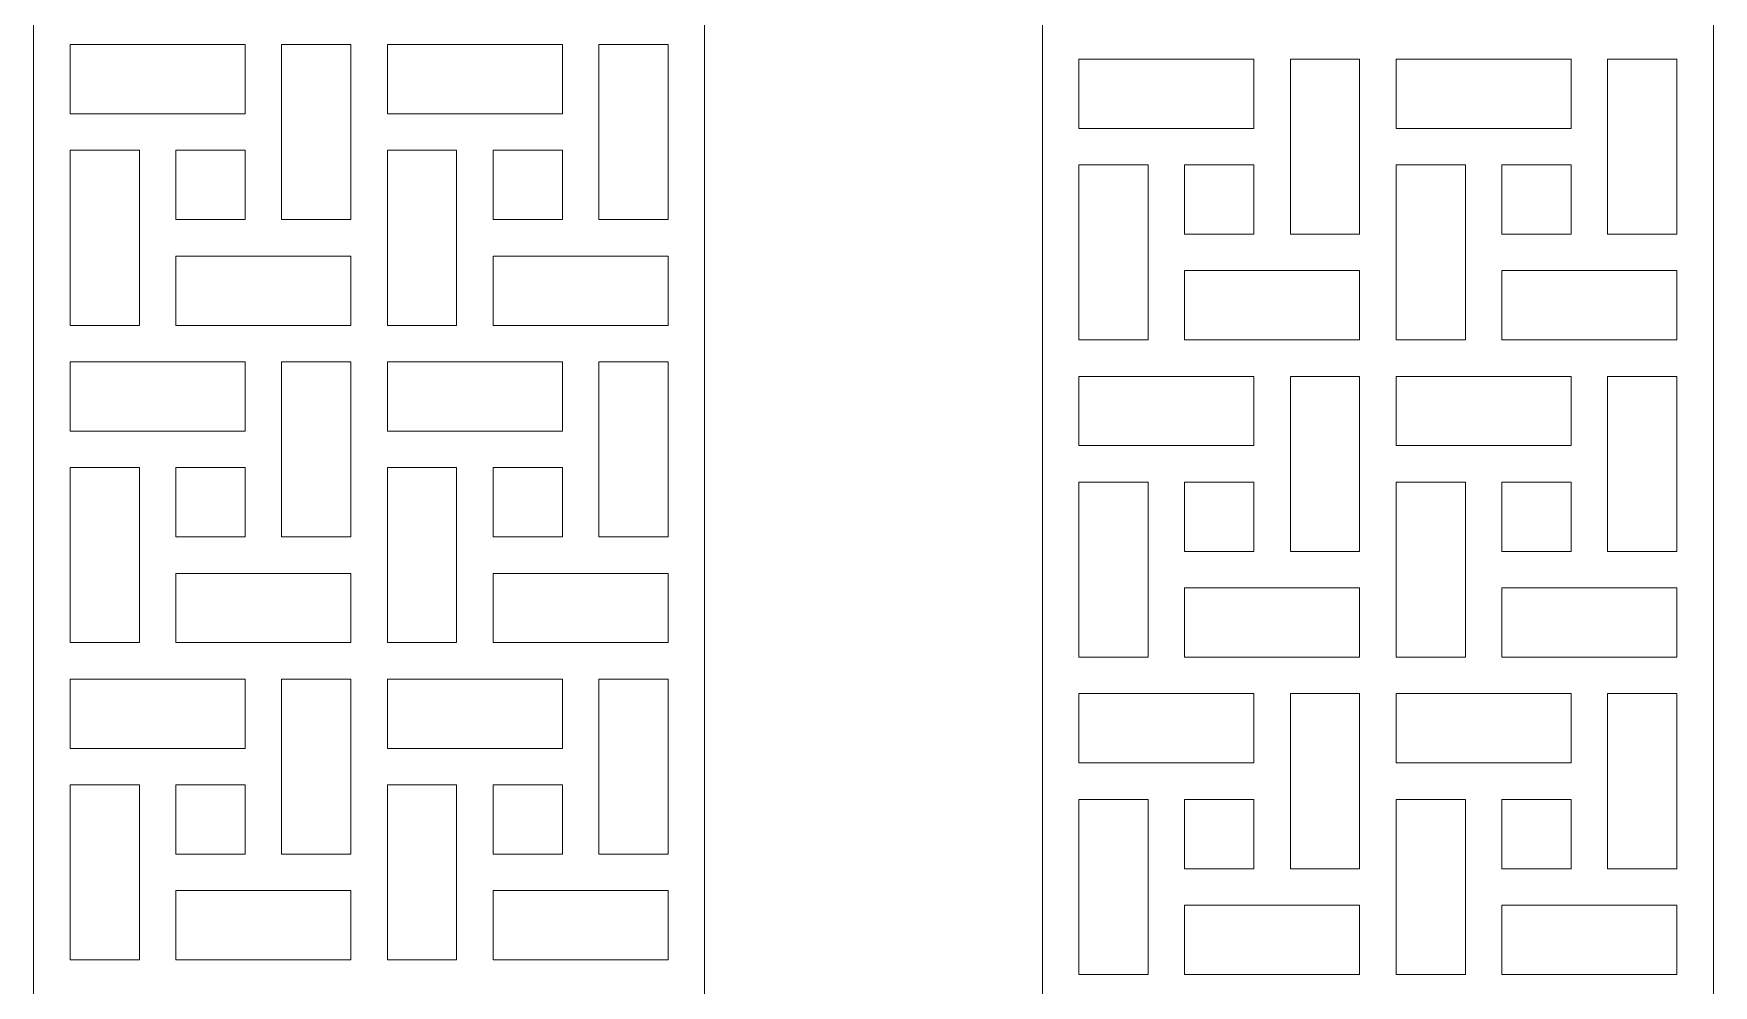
# Model space of a CAD drawing. Header units: centimetres. Extents: x -27.5 to -17.8, y -9.5 to 9.6.
# Drawn here: x -27.5 to -17.83, y -5.18 to 0.3 of the extents above; entities that cross this region are included whole.
import ezdxf

# ---------------------------------------------------------------- set-up
doc = ezdxf.new("R2010")
doc.units = ezdxf.units.CM
doc.header["$MEASUREMENT"] = 0
doc.layers.add('layer 1', color=7, linetype='Continuous')

msp = doc.modelspace()

# ---------------------------------------------------------------- linework, layer by layer
at = {"layer": 'layer 1', "color": 250, "lineweight": 9}
for points, knots in [([(-27.5, 9.5837), (-27.5, 9.5837), (-23.63701, 9.5837), (-23.63701, 9.5837), (-23.63701, 9.5837), (-23.63701, 9.5837), (-23.63701, -9.41629), (-23.63701, -9.41629), (-23.63701, -9.41629), (-23.63701, -9.41629), (-27.5, -9.41629), (-27.5, -9.41629), (-27.5, -9.41629), (-27.5, -9.41629), (-27.5, 9.5837), (-27.5, 9.5837)], [0, 0, 0, 0, 0.2, 0.2, 0.2, 0.2, 0.4, 0.4, 0.4, 0.4, 0.6, 0.6, 0.6, 0.6, 1, 1, 1, 1]), ([(-26.28233, -0.15774), (-26.28233, -0.15774), (-26.28233, -0.15774), (-26.28233, -0.15774), (-26.28233, -0.15774), (-26.28233, -0.15774), (-26.28233, 0.24116), (-26.28233, 0.24116), (-26.28233, 0.24116), (-26.28233, 0.24116), (-27.29007, 0.24116), (-27.29007, 0.24116), (-27.29007, 0.24116), (-27.29007, 0.24116), (-27.29007, -0.15774), (-27.29007, -0.15774), (-27.29007, -0.15774), (-26.95415, -0.15774), (-26.61824, -0.15774), (-26.28233, -0.15774)], [0, 0, 0, 0, 0.1666667, 0.1666667, 0.1666667, 0.1666667, 0.3333333, 0.3333333, 0.3333333, 0.3333333, 0.5, 0.5, 0.5, 0.5, 0.6666667, 0.6666667, 0.6666667, 0.6666667, 1, 1, 1, 1]), ([(-26.07239, 0.24116), (-26.07239, 0.24116), (-26.07239, 0.24116), (-26.07239, 0.24116), (-26.07239, 0.24116), (-26.07239, -0.09475), (-26.07239, -0.43065), (-26.07239, -0.76658), (-26.07239, -0.76658), (-26.07239, -0.76658), (-25.67349, -0.76658), (-25.67349, -0.76658), (-25.67349, -0.76658), (-25.67349, -0.76658), (-25.67349, 0.24116), (-25.67349, 0.24116), (-25.67349, 0.24116), (-25.67349, 0.24116), (-26.07239, 0.24116), (-26.07239, 0.24116)], [0, 0, 0, 0, 0.1666667, 0.1666667, 0.1666667, 0.1666667, 0.3333333, 0.3333333, 0.3333333, 0.3333333, 0.5, 0.5, 0.5, 0.5, 0.6666667, 0.6666667, 0.6666667, 0.6666667, 1, 1, 1, 1]), ([(-24.45581, -0.15774), (-24.45581, -0.15774), (-24.45581, -0.15774), (-24.45581, -0.15774), (-24.45581, -0.15774), (-24.45581, -0.15774), (-24.45581, 0.24116), (-24.45581, 0.24116), (-24.45581, 0.24116), (-24.45581, 0.24116), (-25.46352, 0.24116), (-25.46352, 0.24116), (-25.46352, 0.24116), (-25.46352, 0.24116), (-25.46352, -0.15774), (-25.46352, -0.15774), (-25.46352, -0.15774), (-25.12764, -0.15774), (-24.79173, -0.15774), (-24.45581, -0.15774)], [0, 0, 0, 0, 0.1666667, 0.1666667, 0.1666667, 0.1666667, 0.3333333, 0.3333333, 0.3333333, 0.3333333, 0.5, 0.5, 0.5, 0.5, 0.6666667, 0.6666667, 0.6666667, 0.6666667, 1, 1, 1, 1]), ([(-24.24584, 0.24116), (-24.24584, 0.24116), (-24.24584, 0.24116), (-24.24584, 0.24116), (-24.24584, 0.24116), (-24.24584, -0.09475), (-24.24584, -0.43065), (-24.24584, -0.76658), (-24.24584, -0.76658), (-24.24584, -0.76658), (-23.84697, -0.76658), (-23.84697, -0.76658), (-23.84697, -0.76658), (-23.84697, -0.76658), (-23.84697, 0.24116), (-23.84697, 0.24116), (-23.84697, 0.24116), (-23.84697, 0.24116), (-24.24584, 0.24116), (-24.24584, 0.24116)], [0, 0, 0, 0, 0.1666667, 0.1666667, 0.1666667, 0.1666667, 0.3333333, 0.3333333, 0.3333333, 0.3333333, 0.5, 0.5, 0.5, 0.5, 0.6666667, 0.6666667, 0.6666667, 0.6666667, 1, 1, 1, 1]), ([(-26.89117, -1.37542), (-26.89117, -1.37542), (-26.89117, -1.37542), (-26.89117, -1.37542), (-26.89117, -1.37542), (-26.89117, -1.0395), (-26.89117, -0.70359), (-26.89117, -0.36768), (-26.89117, -0.36768), (-26.89117, -0.36768), (-27.29007, -0.36768), (-27.29007, -0.36768), (-27.29007, -0.36768), (-27.29007, -0.36768), (-27.29007, -1.37542), (-27.29007, -1.37542), (-27.29007, -1.37542), (-27.29007, -1.37542), (-26.89117, -1.37542), (-26.89117, -1.37542)], [0, 0, 0, 0, 0.1666667, 0.1666667, 0.1666667, 0.1666667, 0.3333333, 0.3333333, 0.3333333, 0.3333333, 0.5, 0.5, 0.5, 0.5, 0.6666667, 0.6666667, 0.6666667, 0.6666667, 1, 1, 1, 1]), ([(-26.68123, -0.36768), (-26.68123, -0.36768), (-26.68123, -0.36768), (-26.68123, -0.36768), (-26.68123, -0.36768), (-26.68123, -0.36768), (-26.28233, -0.36768), (-26.28233, -0.36768), (-26.28233, -0.36768), (-26.28233, -0.36768), (-26.28233, -0.76658), (-26.28233, -0.76658), (-26.28233, -0.76658), (-26.28233, -0.76658), (-26.68123, -0.76658), (-26.68123, -0.76658), (-26.68123, -0.76658), (-26.68123, -0.76658), (-26.68123, -0.36768), (-26.68123, -0.36768)], [0, 0, 0, 0, 0.1666667, 0.1666667, 0.1666667, 0.1666667, 0.3333333, 0.3333333, 0.3333333, 0.3333333, 0.5, 0.5, 0.5, 0.5, 0.6666667, 0.6666667, 0.6666667, 0.6666667, 1, 1, 1, 1]), ([(-25.06465, -1.37542), (-25.06465, -1.37542), (-25.06465, -1.37542), (-25.06465, -1.37542), (-25.06465, -1.37542), (-25.06465, -1.0395), (-25.06465, -0.70359), (-25.06465, -0.36768), (-25.06465, -0.36768), (-25.06465, -0.36768), (-25.46352, -0.36768), (-25.46352, -0.36768), (-25.46352, -0.36768), (-25.46352, -0.36768), (-25.46352, -1.37542), (-25.46352, -1.37542), (-25.46352, -1.37542), (-25.46352, -1.37542), (-25.06465, -1.37542), (-25.06465, -1.37542)], [0, 0, 0, 0, 0.1666667, 0.1666667, 0.1666667, 0.1666667, 0.3333333, 0.3333333, 0.3333333, 0.3333333, 0.5, 0.5, 0.5, 0.5, 0.6666667, 0.6666667, 0.6666667, 0.6666667, 1, 1, 1, 1]), ([(-24.85468, -0.36768), (-24.85468, -0.36768), (-24.85468, -0.36768), (-24.85468, -0.36768), (-24.85468, -0.36768), (-24.85468, -0.36768), (-24.45581, -0.36768), (-24.45581, -0.36768), (-24.45581, -0.36768), (-24.45581, -0.36768), (-24.45581, -0.76658), (-24.45581, -0.76658), (-24.45581, -0.76658), (-24.45581, -0.76658), (-24.85468, -0.76658), (-24.85468, -0.76658), (-24.85468, -0.76658), (-24.85468, -0.76658), (-24.85468, -0.36768), (-24.85468, -0.36768)], [0, 0, 0, 0, 0.1666667, 0.1666667, 0.1666667, 0.1666667, 0.3333333, 0.3333333, 0.3333333, 0.3333333, 0.5, 0.5, 0.5, 0.5, 0.6666667, 0.6666667, 0.6666667, 0.6666667, 1, 1, 1, 1]), ([(-25.67349, -0.97651), (-25.67349, -0.97651), (-25.67349, -0.97651), (-25.67349, -0.97651), (-25.67349, -0.97651), (-25.67349, -0.97651), (-26.68123, -0.97651), (-26.68123, -0.97651), (-26.68123, -0.97651), (-26.68123, -0.97651), (-26.68123, -1.37542), (-26.68123, -1.37542), (-26.68123, -1.37542), (-26.68123, -1.37542), (-25.67349, -1.37542), (-25.67349, -1.37542), (-25.67349, -1.37542), (-25.67349, -1.37542), (-25.67349, -0.97651), (-25.67349, -0.97651)], [0, 0, 0, 0, 0.1666667, 0.1666667, 0.1666667, 0.1666667, 0.3333333, 0.3333333, 0.3333333, 0.3333333, 0.5, 0.5, 0.5, 0.5, 0.6666667, 0.6666667, 0.6666667, 0.6666667, 1, 1, 1, 1]), ([(-23.84697, -0.97651), (-23.84697, -0.97651), (-23.84697, -0.97651), (-23.84697, -0.97651), (-23.84697, -0.97651), (-23.84697, -0.97651), (-24.85468, -0.97651), (-24.85468, -0.97651), (-24.85468, -0.97651), (-24.85468, -0.97651), (-24.85468, -1.37542), (-24.85468, -1.37542), (-24.85468, -1.37542), (-24.85468, -1.37542), (-23.84697, -1.37542), (-23.84697, -1.37542), (-23.84697, -1.37542), (-23.84697, -1.37542), (-23.84697, -0.97651), (-23.84697, -0.97651)], [0, 0, 0, 0, 0.1666667, 0.1666667, 0.1666667, 0.1666667, 0.3333333, 0.3333333, 0.3333333, 0.3333333, 0.5, 0.5, 0.5, 0.5, 0.6666667, 0.6666667, 0.6666667, 0.6666667, 1, 1, 1, 1]), ([(-26.28233, -1.98425), (-26.28233, -1.98425), (-26.28233, -1.98425), (-26.28233, -1.98425), (-26.28233, -1.98425), (-26.28233, -1.98425), (-26.28233, -1.58535), (-26.28233, -1.58535), (-26.28233, -1.58535), (-26.28233, -1.58535), (-27.29007, -1.58535), (-27.29007, -1.58535), (-27.29007, -1.58535), (-27.29007, -1.58535), (-27.29007, -1.98425), (-27.29007, -1.98425), (-27.29007, -1.98425), (-26.95415, -1.98425), (-26.61824, -1.98425), (-26.28233, -1.98425)], [0, 0, 0, 0, 0.1666667, 0.1666667, 0.1666667, 0.1666667, 0.3333333, 0.3333333, 0.3333333, 0.3333333, 0.5, 0.5, 0.5, 0.5, 0.6666667, 0.6666667, 0.6666667, 0.6666667, 1, 1, 1, 1]), ([(-26.07239, -1.58535), (-26.07239, -1.58535), (-26.07239, -1.58535), (-26.07239, -1.58535), (-26.07239, -1.58535), (-26.07239, -1.92127), (-26.07239, -2.25718), (-26.07239, -2.59309), (-26.07239, -2.59309), (-26.07239, -2.59309), (-25.67349, -2.59309), (-25.67349, -2.59309), (-25.67349, -2.59309), (-25.67349, -2.59309), (-25.67349, -1.58535), (-25.67349, -1.58535), (-25.67349, -1.58535), (-25.67349, -1.58535), (-26.07239, -1.58535), (-26.07239, -1.58535)], [0, 0, 0, 0, 0.1666667, 0.1666667, 0.1666667, 0.1666667, 0.3333333, 0.3333333, 0.3333333, 0.3333333, 0.5, 0.5, 0.5, 0.5, 0.6666667, 0.6666667, 0.6666667, 0.6666667, 1, 1, 1, 1]), ([(-24.45581, -1.98425), (-24.45581, -1.98425), (-24.45581, -1.98425), (-24.45581, -1.98425), (-24.45581, -1.98425), (-24.45581, -1.98425), (-24.45581, -1.58535), (-24.45581, -1.58535), (-24.45581, -1.58535), (-24.45581, -1.58535), (-25.46352, -1.58535), (-25.46352, -1.58535), (-25.46352, -1.58535), (-25.46352, -1.58535), (-25.46352, -1.98425), (-25.46352, -1.98425), (-25.46352, -1.98425), (-25.12764, -1.98425), (-24.79173, -1.98425), (-24.45581, -1.98425)], [0, 0, 0, 0, 0.1666667, 0.1666667, 0.1666667, 0.1666667, 0.3333333, 0.3333333, 0.3333333, 0.3333333, 0.5, 0.5, 0.5, 0.5, 0.6666667, 0.6666667, 0.6666667, 0.6666667, 1, 1, 1, 1]), ([(-24.24584, -1.58535), (-24.24584, -1.58535), (-24.24584, -1.58535), (-24.24584, -1.58535), (-24.24584, -1.58535), (-24.24584, -1.92127), (-24.24584, -2.25718), (-24.24584, -2.59309), (-24.24584, -2.59309), (-24.24584, -2.59309), (-23.84697, -2.59309), (-23.84697, -2.59309), (-23.84697, -2.59309), (-23.84697, -2.59309), (-23.84697, -1.58535), (-23.84697, -1.58535), (-23.84697, -1.58535), (-23.84697, -1.58535), (-24.24584, -1.58535), (-24.24584, -1.58535)], [0, 0, 0, 0, 0.1666667, 0.1666667, 0.1666667, 0.1666667, 0.3333333, 0.3333333, 0.3333333, 0.3333333, 0.5, 0.5, 0.5, 0.5, 0.6666667, 0.6666667, 0.6666667, 0.6666667, 1, 1, 1, 1]), ([(-26.89117, -3.20193), (-26.89117, -3.20193), (-26.89117, -3.20193), (-26.89117, -3.20193), (-26.89117, -3.20193), (-26.89117, -2.86601), (-26.89117, -2.53011), (-26.89117, -2.19419), (-26.89117, -2.19419), (-26.89117, -2.19419), (-27.29007, -2.19419), (-27.29007, -2.19419), (-27.29007, -2.19419), (-27.29007, -2.19419), (-27.29007, -3.20193), (-27.29007, -3.20193), (-27.29007, -3.20193), (-27.29007, -3.20193), (-26.89117, -3.20193), (-26.89117, -3.20193)], [0, 0, 0, 0, 0.1666667, 0.1666667, 0.1666667, 0.1666667, 0.3333333, 0.3333333, 0.3333333, 0.3333333, 0.5, 0.5, 0.5, 0.5, 0.6666667, 0.6666667, 0.6666667, 0.6666667, 1, 1, 1, 1]), ([(-26.68123, -2.19419), (-26.68123, -2.19419), (-26.68123, -2.19419), (-26.68123, -2.19419), (-26.68123, -2.19419), (-26.68123, -2.19419), (-26.28233, -2.19419), (-26.28233, -2.19419), (-26.28233, -2.19419), (-26.28233, -2.19419), (-26.28233, -2.59309), (-26.28233, -2.59309), (-26.28233, -2.59309), (-26.28233, -2.59309), (-26.68123, -2.59309), (-26.68123, -2.59309), (-26.68123, -2.59309), (-26.68123, -2.59309), (-26.68123, -2.19419), (-26.68123, -2.19419)], [0, 0, 0, 0, 0.1666667, 0.1666667, 0.1666667, 0.1666667, 0.3333333, 0.3333333, 0.3333333, 0.3333333, 0.5, 0.5, 0.5, 0.5, 0.6666667, 0.6666667, 0.6666667, 0.6666667, 1, 1, 1, 1]), ([(-25.06465, -3.20193), (-25.06465, -3.20193), (-25.06465, -3.20193), (-25.06465, -3.20193), (-25.06465, -3.20193), (-25.06465, -2.86601), (-25.06465, -2.53011), (-25.06465, -2.19419), (-25.06465, -2.19419), (-25.06465, -2.19419), (-25.46352, -2.19419), (-25.46352, -2.19419), (-25.46352, -2.19419), (-25.46352, -2.19419), (-25.46352, -3.20193), (-25.46352, -3.20193), (-25.46352, -3.20193), (-25.46352, -3.20193), (-25.06465, -3.20193), (-25.06465, -3.20193)], [0, 0, 0, 0, 0.1666667, 0.1666667, 0.1666667, 0.1666667, 0.3333333, 0.3333333, 0.3333333, 0.3333333, 0.5, 0.5, 0.5, 0.5, 0.6666667, 0.6666667, 0.6666667, 0.6666667, 1, 1, 1, 1]), ([(-24.85468, -2.19419), (-24.85468, -2.19419), (-24.85468, -2.19419), (-24.85468, -2.19419), (-24.85468, -2.19419), (-24.85468, -2.19419), (-24.45581, -2.19419), (-24.45581, -2.19419), (-24.45581, -2.19419), (-24.45581, -2.19419), (-24.45581, -2.59309), (-24.45581, -2.59309), (-24.45581, -2.59309), (-24.45581, -2.59309), (-24.85468, -2.59309), (-24.85468, -2.59309), (-24.85468, -2.59309), (-24.85468, -2.59309), (-24.85468, -2.19419), (-24.85468, -2.19419)], [0, 0, 0, 0, 0.1666667, 0.1666667, 0.1666667, 0.1666667, 0.3333333, 0.3333333, 0.3333333, 0.3333333, 0.5, 0.5, 0.5, 0.5, 0.6666667, 0.6666667, 0.6666667, 0.6666667, 1, 1, 1, 1]), ([(-25.67349, -2.80303), (-25.67349, -2.80303), (-25.67349, -2.80303), (-25.67349, -2.80303), (-25.67349, -2.80303), (-25.67349, -2.80303), (-26.68123, -2.80303), (-26.68123, -2.80303), (-26.68123, -2.80303), (-26.68123, -2.80303), (-26.68123, -3.20193), (-26.68123, -3.20193), (-26.68123, -3.20193), (-26.68123, -3.20193), (-25.67349, -3.20193), (-25.67349, -3.20193), (-25.67349, -3.20193), (-25.67349, -3.20193), (-25.67349, -2.80303), (-25.67349, -2.80303)], [0, 0, 0, 0, 0.1666667, 0.1666667, 0.1666667, 0.1666667, 0.3333333, 0.3333333, 0.3333333, 0.3333333, 0.5, 0.5, 0.5, 0.5, 0.6666667, 0.6666667, 0.6666667, 0.6666667, 1, 1, 1, 1]), ([(-23.84697, -2.80303), (-23.84697, -2.80303), (-23.84697, -2.80303), (-23.84697, -2.80303), (-23.84697, -2.80303), (-23.84697, -2.80303), (-24.85468, -2.80303), (-24.85468, -2.80303), (-24.85468, -2.80303), (-24.85468, -2.80303), (-24.85468, -3.20193), (-24.85468, -3.20193), (-24.85468, -3.20193), (-24.85468, -3.20193), (-23.84697, -3.20193), (-23.84697, -3.20193), (-23.84697, -3.20193), (-23.84697, -3.20193), (-23.84697, -2.80303), (-23.84697, -2.80303)], [0, 0, 0, 0, 0.1666667, 0.1666667, 0.1666667, 0.1666667, 0.3333333, 0.3333333, 0.3333333, 0.3333333, 0.5, 0.5, 0.5, 0.5, 0.6666667, 0.6666667, 0.6666667, 0.6666667, 1, 1, 1, 1]), ([(-26.28233, -3.81077), (-26.28233, -3.81077), (-26.28233, -3.81077), (-26.28233, -3.81077), (-26.28233, -3.81077), (-26.28233, -3.81077), (-26.28233, -3.41187), (-26.28233, -3.41187), (-26.28233, -3.41187), (-26.28233, -3.41187), (-27.29007, -3.41187), (-27.29007, -3.41187), (-27.29007, -3.41187), (-27.29007, -3.41187), (-27.29007, -3.81077), (-27.29007, -3.81077), (-27.29007, -3.81077), (-26.95415, -3.81077), (-26.61824, -3.81077), (-26.28233, -3.81077)], [0, 0, 0, 0, 0.1666667, 0.1666667, 0.1666667, 0.1666667, 0.3333333, 0.3333333, 0.3333333, 0.3333333, 0.5, 0.5, 0.5, 0.5, 0.6666667, 0.6666667, 0.6666667, 0.6666667, 1, 1, 1, 1]), ([(-26.07239, -3.41187), (-26.07239, -3.41187), (-26.07239, -3.41187), (-26.07239, -3.41187), (-26.07239, -3.41187), (-26.07239, -3.74779), (-26.07239, -4.08369), (-26.07239, -4.41961), (-26.07239, -4.41961), (-26.07239, -4.41961), (-25.67349, -4.41961), (-25.67349, -4.41961), (-25.67349, -4.41961), (-25.67349, -4.41961), (-25.67349, -3.41187), (-25.67349, -3.41187), (-25.67349, -3.41187), (-25.67349, -3.41187), (-26.07239, -3.41187), (-26.07239, -3.41187)], [0, 0, 0, 0, 0.1666667, 0.1666667, 0.1666667, 0.1666667, 0.3333333, 0.3333333, 0.3333333, 0.3333333, 0.5, 0.5, 0.5, 0.5, 0.6666667, 0.6666667, 0.6666667, 0.6666667, 1, 1, 1, 1]), ([(-24.45581, -3.81077), (-24.45581, -3.81077), (-24.45581, -3.81077), (-24.45581, -3.81077), (-24.45581, -3.81077), (-24.45581, -3.81077), (-24.45581, -3.41187), (-24.45581, -3.41187), (-24.45581, -3.41187), (-24.45581, -3.41187), (-25.46352, -3.41187), (-25.46352, -3.41187), (-25.46352, -3.41187), (-25.46352, -3.41187), (-25.46352, -3.81077), (-25.46352, -3.81077), (-25.46352, -3.81077), (-25.12764, -3.81077), (-24.79173, -3.81077), (-24.45581, -3.81077)], [0, 0, 0, 0, 0.1666667, 0.1666667, 0.1666667, 0.1666667, 0.3333333, 0.3333333, 0.3333333, 0.3333333, 0.5, 0.5, 0.5, 0.5, 0.6666667, 0.6666667, 0.6666667, 0.6666667, 1, 1, 1, 1]), ([(-24.24584, -3.41187), (-24.24584, -3.41187), (-24.24584, -3.41187), (-24.24584, -3.41187), (-24.24584, -3.41187), (-24.24584, -3.74779), (-24.24584, -4.08369), (-24.24584, -4.41961), (-24.24584, -4.41961), (-24.24584, -4.41961), (-23.84697, -4.41961), (-23.84697, -4.41961), (-23.84697, -4.41961), (-23.84697, -4.41961), (-23.84697, -3.41187), (-23.84697, -3.41187), (-23.84697, -3.41187), (-23.84697, -3.41187), (-24.24584, -3.41187), (-24.24584, -3.41187)], [0, 0, 0, 0, 0.1666667, 0.1666667, 0.1666667, 0.1666667, 0.3333333, 0.3333333, 0.3333333, 0.3333333, 0.5, 0.5, 0.5, 0.5, 0.6666667, 0.6666667, 0.6666667, 0.6666667, 1, 1, 1, 1]), ([(-26.89117, -5.02846), (-26.89117, -5.02846), (-26.89117, -5.02846), (-26.89117, -5.02846), (-26.89117, -5.02846), (-26.89117, -4.69253), (-26.89117, -4.35662), (-26.89117, -4.02071), (-26.89117, -4.02071), (-26.89117, -4.02071), (-27.29007, -4.02071), (-27.29007, -4.02071), (-27.29007, -4.02071), (-27.29007, -4.02071), (-27.29007, -5.02846), (-27.29007, -5.02846), (-27.29007, -5.02846), (-27.29007, -5.02846), (-26.89117, -5.02846), (-26.89117, -5.02846)], [0, 0, 0, 0, 0.1666667, 0.1666667, 0.1666667, 0.1666667, 0.3333333, 0.3333333, 0.3333333, 0.3333333, 0.5, 0.5, 0.5, 0.5, 0.6666667, 0.6666667, 0.6666667, 0.6666667, 1, 1, 1, 1]), ([(-26.68123, -4.02071), (-26.68123, -4.02071), (-26.68123, -4.02071), (-26.68123, -4.02071), (-26.68123, -4.02071), (-26.68123, -4.02071), (-26.28233, -4.02071), (-26.28233, -4.02071), (-26.28233, -4.02071), (-26.28233, -4.02071), (-26.28233, -4.41961), (-26.28233, -4.41961), (-26.28233, -4.41961), (-26.28233, -4.41961), (-26.68123, -4.41961), (-26.68123, -4.41961), (-26.68123, -4.41961), (-26.68123, -4.41961), (-26.68123, -4.02071), (-26.68123, -4.02071)], [0, 0, 0, 0, 0.1666667, 0.1666667, 0.1666667, 0.1666667, 0.3333333, 0.3333333, 0.3333333, 0.3333333, 0.5, 0.5, 0.5, 0.5, 0.6666667, 0.6666667, 0.6666667, 0.6666667, 1, 1, 1, 1]), ([(-25.06465, -5.02846), (-25.06465, -5.02846), (-25.06465, -5.02846), (-25.06465, -5.02846), (-25.06465, -5.02846), (-25.06465, -4.69253), (-25.06465, -4.35662), (-25.06465, -4.02071), (-25.06465, -4.02071), (-25.06465, -4.02071), (-25.46352, -4.02071), (-25.46352, -4.02071), (-25.46352, -4.02071), (-25.46352, -4.02071), (-25.46352, -5.02846), (-25.46352, -5.02846), (-25.46352, -5.02846), (-25.46352, -5.02846), (-25.06465, -5.02846), (-25.06465, -5.02846)], [0, 0, 0, 0, 0.1666667, 0.1666667, 0.1666667, 0.1666667, 0.3333333, 0.3333333, 0.3333333, 0.3333333, 0.5, 0.5, 0.5, 0.5, 0.6666667, 0.6666667, 0.6666667, 0.6666667, 1, 1, 1, 1]), ([(-24.85468, -4.02071), (-24.85468, -4.02071), (-24.85468, -4.02071), (-24.85468, -4.02071), (-24.85468, -4.02071), (-24.85468, -4.02071), (-24.45581, -4.02071), (-24.45581, -4.02071), (-24.45581, -4.02071), (-24.45581, -4.02071), (-24.45581, -4.41961), (-24.45581, -4.41961), (-24.45581, -4.41961), (-24.45581, -4.41961), (-24.85468, -4.41961), (-24.85468, -4.41961), (-24.85468, -4.41961), (-24.85468, -4.41961), (-24.85468, -4.02071), (-24.85468, -4.02071)], [0, 0, 0, 0, 0.1666667, 0.1666667, 0.1666667, 0.1666667, 0.3333333, 0.3333333, 0.3333333, 0.3333333, 0.5, 0.5, 0.5, 0.5, 0.6666667, 0.6666667, 0.6666667, 0.6666667, 1, 1, 1, 1]), ([(-25.67349, -4.62956), (-25.67349, -4.62956), (-25.67349, -4.62956), (-25.67349, -4.62956), (-25.67349, -4.62956), (-25.67349, -4.62956), (-26.68123, -4.62956), (-26.68123, -4.62956), (-26.68123, -4.62956), (-26.68123, -4.62956), (-26.68123, -5.02846), (-26.68123, -5.02846), (-26.68123, -5.02846), (-26.68123, -5.02846), (-25.67349, -5.02846), (-25.67349, -5.02846), (-25.67349, -5.02846), (-25.67349, -5.02846), (-25.67349, -4.62956), (-25.67349, -4.62956)], [0, 0, 0, 0, 0.1666667, 0.1666667, 0.1666667, 0.1666667, 0.3333333, 0.3333333, 0.3333333, 0.3333333, 0.5, 0.5, 0.5, 0.5, 0.6666667, 0.6666667, 0.6666667, 0.6666667, 1, 1, 1, 1]), ([(-23.84697, -4.62956), (-23.84697, -4.62956), (-23.84697, -4.62956), (-23.84697, -4.62956), (-23.84697, -4.62956), (-23.84697, -4.62956), (-24.85468, -4.62956), (-24.85468, -4.62956), (-24.85468, -4.62956), (-24.85468, -4.62956), (-24.85468, -5.02846), (-24.85468, -5.02846), (-24.85468, -5.02846), (-24.85468, -5.02846), (-23.84697, -5.02846), (-23.84697, -5.02846), (-23.84697, -5.02846), (-23.84697, -5.02846), (-23.84697, -4.62956), (-23.84697, -4.62956)], [0, 0, 0, 0, 0.1666667, 0.1666667, 0.1666667, 0.1666667, 0.3333333, 0.3333333, 0.3333333, 0.3333333, 0.5, 0.5, 0.5, 0.5, 0.6666667, 0.6666667, 0.6666667, 0.6666667, 1, 1, 1, 1])]:
    msp.add_open_spline(points, degree=3, knots=knots, dxfattribs=at)
at = {"layer": 'layer 1', "color": 7, "lineweight": 9}
for points, knots in [([(-21.69292, 9.5), (-21.69292, 9.5), (-17.82993, 9.5), (-17.82993, 9.5), (-17.82993, 9.5), (-17.82993, 9.5), (-17.82993, -9.49999), (-17.82993, -9.49999), (-17.82993, -9.49999), (-17.82993, -9.49999), (-21.69292, -9.49999), (-21.69292, -9.49999), (-21.69292, -9.49999), (-21.69292, -9.49999), (-21.69292, 9.5), (-21.69292, 9.5)], [0, 0, 0, 0, 0.2, 0.2, 0.2, 0.2, 0.4, 0.4, 0.4, 0.4, 0.6, 0.6, 0.6, 0.6, 1, 1, 1, 1]), ([(-20.47525, -0.24144), (-20.47525, -0.24144), (-20.47525, -0.24144), (-20.47525, -0.24144), (-20.47525, -0.24144), (-20.47525, -0.24144), (-20.47525, 0.15746), (-20.47525, 0.15746), (-20.47525, 0.15746), (-20.47525, 0.15746), (-21.48299, 0.15746), (-21.48299, 0.15746), (-21.48299, 0.15746), (-21.48299, 0.15746), (-21.48299, -0.24144), (-21.48299, -0.24144), (-21.48299, -0.24144), (-21.14707, -0.24144), (-20.81116, -0.24144), (-20.47525, -0.24144)], [0, 0, 0, 0, 0.1666667, 0.1666667, 0.1666667, 0.1666667, 0.3333333, 0.3333333, 0.3333333, 0.3333333, 0.5, 0.5, 0.5, 0.5, 0.6666667, 0.6666667, 0.6666667, 0.6666667, 1, 1, 1, 1]), ([(-20.26531, 0.15746), (-20.26531, 0.15746), (-20.26531, 0.15746), (-20.26531, 0.15746), (-20.26531, 0.15746), (-20.26531, -0.17845), (-20.26531, -0.51435), (-20.26531, -0.85028), (-20.26531, -0.85028), (-20.26531, -0.85028), (-19.86641, -0.85028), (-19.86641, -0.85028), (-19.86641, -0.85028), (-19.86641, -0.85028), (-19.86641, 0.15746), (-19.86641, 0.15746), (-19.86641, 0.15746), (-19.86641, 0.15746), (-20.26531, 0.15746), (-20.26531, 0.15746)], [0, 0, 0, 0, 0.1666667, 0.1666667, 0.1666667, 0.1666667, 0.3333333, 0.3333333, 0.3333333, 0.3333333, 0.5, 0.5, 0.5, 0.5, 0.6666667, 0.6666667, 0.6666667, 0.6666667, 1, 1, 1, 1]), ([(-18.64873, -0.24144), (-18.64873, -0.24144), (-18.64873, -0.24144), (-18.64873, -0.24144), (-18.64873, -0.24144), (-18.64873, -0.24144), (-18.64873, 0.15746), (-18.64873, 0.15746), (-18.64873, 0.15746), (-18.64873, 0.15746), (-19.65644, 0.15746), (-19.65644, 0.15746), (-19.65644, 0.15746), (-19.65644, 0.15746), (-19.65644, -0.24144), (-19.65644, -0.24144), (-19.65644, -0.24144), (-19.32056, -0.24144), (-18.98465, -0.24144), (-18.64873, -0.24144)], [0, 0, 0, 0, 0.1666667, 0.1666667, 0.1666667, 0.1666667, 0.3333333, 0.3333333, 0.3333333, 0.3333333, 0.5, 0.5, 0.5, 0.5, 0.6666667, 0.6666667, 0.6666667, 0.6666667, 1, 1, 1, 1]), ([(-18.43876, 0.15746), (-18.43876, 0.15746), (-18.43876, 0.15746), (-18.43876, 0.15746), (-18.43876, 0.15746), (-18.43876, -0.17845), (-18.43876, -0.51435), (-18.43876, -0.85028), (-18.43876, -0.85028), (-18.43876, -0.85028), (-18.03989, -0.85028), (-18.03989, -0.85028), (-18.03989, -0.85028), (-18.03989, -0.85028), (-18.03989, 0.15746), (-18.03989, 0.15746), (-18.03989, 0.15746), (-18.03989, 0.15746), (-18.43876, 0.15746), (-18.43876, 0.15746)], [0, 0, 0, 0, 0.1666667, 0.1666667, 0.1666667, 0.1666667, 0.3333333, 0.3333333, 0.3333333, 0.3333333, 0.5, 0.5, 0.5, 0.5, 0.6666667, 0.6666667, 0.6666667, 0.6666667, 1, 1, 1, 1]), ([(-21.08409, -1.45912), (-21.08409, -1.45912), (-21.08409, -1.45912), (-21.08409, -1.45912), (-21.08409, -1.45912), (-21.08409, -1.1232), (-21.08409, -0.78729), (-21.08409, -0.45138), (-21.08409, -0.45138), (-21.08409, -0.45138), (-21.48299, -0.45138), (-21.48299, -0.45138), (-21.48299, -0.45138), (-21.48299, -0.45138), (-21.48299, -1.45912), (-21.48299, -1.45912), (-21.48299, -1.45912), (-21.48299, -1.45912), (-21.08409, -1.45912), (-21.08409, -1.45912)], [0, 0, 0, 0, 0.1666667, 0.1666667, 0.1666667, 0.1666667, 0.3333333, 0.3333333, 0.3333333, 0.3333333, 0.5, 0.5, 0.5, 0.5, 0.6666667, 0.6666667, 0.6666667, 0.6666667, 1, 1, 1, 1]), ([(-20.87415, -0.45138), (-20.87415, -0.45138), (-20.87415, -0.45138), (-20.87415, -0.45138), (-20.87415, -0.45138), (-20.87415, -0.45138), (-20.47525, -0.45138), (-20.47525, -0.45138), (-20.47525, -0.45138), (-20.47525, -0.45138), (-20.47525, -0.85028), (-20.47525, -0.85028), (-20.47525, -0.85028), (-20.47525, -0.85028), (-20.87415, -0.85028), (-20.87415, -0.85028), (-20.87415, -0.85028), (-20.87415, -0.85028), (-20.87415, -0.45138), (-20.87415, -0.45138)], [0, 0, 0, 0, 0.1666667, 0.1666667, 0.1666667, 0.1666667, 0.3333333, 0.3333333, 0.3333333, 0.3333333, 0.5, 0.5, 0.5, 0.5, 0.6666667, 0.6666667, 0.6666667, 0.6666667, 1, 1, 1, 1]), ([(-19.25757, -1.45912), (-19.25757, -1.45912), (-19.25757, -1.45912), (-19.25757, -1.45912), (-19.25757, -1.45912), (-19.25757, -1.1232), (-19.25757, -0.78729), (-19.25757, -0.45138), (-19.25757, -0.45138), (-19.25757, -0.45138), (-19.65644, -0.45138), (-19.65644, -0.45138), (-19.65644, -0.45138), (-19.65644, -0.45138), (-19.65644, -1.45912), (-19.65644, -1.45912), (-19.65644, -1.45912), (-19.65644, -1.45912), (-19.25757, -1.45912), (-19.25757, -1.45912)], [0, 0, 0, 0, 0.1666667, 0.1666667, 0.1666667, 0.1666667, 0.3333333, 0.3333333, 0.3333333, 0.3333333, 0.5, 0.5, 0.5, 0.5, 0.6666667, 0.6666667, 0.6666667, 0.6666667, 1, 1, 1, 1]), ([(-19.0476, -0.45138), (-19.0476, -0.45138), (-19.0476, -0.45138), (-19.0476, -0.45138), (-19.0476, -0.45138), (-19.0476, -0.45138), (-18.64873, -0.45138), (-18.64873, -0.45138), (-18.64873, -0.45138), (-18.64873, -0.45138), (-18.64873, -0.85028), (-18.64873, -0.85028), (-18.64873, -0.85028), (-18.64873, -0.85028), (-19.0476, -0.85028), (-19.0476, -0.85028), (-19.0476, -0.85028), (-19.0476, -0.85028), (-19.0476, -0.45138), (-19.0476, -0.45138)], [0, 0, 0, 0, 0.1666667, 0.1666667, 0.1666667, 0.1666667, 0.3333333, 0.3333333, 0.3333333, 0.3333333, 0.5, 0.5, 0.5, 0.5, 0.6666667, 0.6666667, 0.6666667, 0.6666667, 1, 1, 1, 1]), ([(-19.86641, -1.06021), (-19.86641, -1.06021), (-19.86641, -1.06021), (-19.86641, -1.06021), (-19.86641, -1.06021), (-19.86641, -1.06021), (-20.87415, -1.06021), (-20.87415, -1.06021), (-20.87415, -1.06021), (-20.87415, -1.06021), (-20.87415, -1.45912), (-20.87415, -1.45912), (-20.87415, -1.45912), (-20.87415, -1.45912), (-19.86641, -1.45912), (-19.86641, -1.45912), (-19.86641, -1.45912), (-19.86641, -1.45912), (-19.86641, -1.06021), (-19.86641, -1.06021)], [0, 0, 0, 0, 0.1666667, 0.1666667, 0.1666667, 0.1666667, 0.3333333, 0.3333333, 0.3333333, 0.3333333, 0.5, 0.5, 0.5, 0.5, 0.6666667, 0.6666667, 0.6666667, 0.6666667, 1, 1, 1, 1]), ([(-18.03989, -1.06021), (-18.03989, -1.06021), (-18.03989, -1.06021), (-18.03989, -1.06021), (-18.03989, -1.06021), (-18.03989, -1.06021), (-19.0476, -1.06021), (-19.0476, -1.06021), (-19.0476, -1.06021), (-19.0476, -1.06021), (-19.0476, -1.45912), (-19.0476, -1.45912), (-19.0476, -1.45912), (-19.0476, -1.45912), (-18.03989, -1.45912), (-18.03989, -1.45912), (-18.03989, -1.45912), (-18.03989, -1.45912), (-18.03989, -1.06021), (-18.03989, -1.06021)], [0, 0, 0, 0, 0.1666667, 0.1666667, 0.1666667, 0.1666667, 0.3333333, 0.3333333, 0.3333333, 0.3333333, 0.5, 0.5, 0.5, 0.5, 0.6666667, 0.6666667, 0.6666667, 0.6666667, 1, 1, 1, 1]), ([(-20.47525, -2.06795), (-20.47525, -2.06795), (-20.47525, -2.06795), (-20.47525, -2.06795), (-20.47525, -2.06795), (-20.47525, -2.06795), (-20.47525, -1.66905), (-20.47525, -1.66905), (-20.47525, -1.66905), (-20.47525, -1.66905), (-21.48299, -1.66905), (-21.48299, -1.66905), (-21.48299, -1.66905), (-21.48299, -1.66905), (-21.48299, -2.06795), (-21.48299, -2.06795), (-21.48299, -2.06795), (-21.14707, -2.06795), (-20.81116, -2.06795), (-20.47525, -2.06795)], [0, 0, 0, 0, 0.1666667, 0.1666667, 0.1666667, 0.1666667, 0.3333333, 0.3333333, 0.3333333, 0.3333333, 0.5, 0.5, 0.5, 0.5, 0.6666667, 0.6666667, 0.6666667, 0.6666667, 1, 1, 1, 1]), ([(-20.26531, -1.66905), (-20.26531, -1.66905), (-20.26531, -1.66905), (-20.26531, -1.66905), (-20.26531, -1.66905), (-20.26531, -2.00497), (-20.26531, -2.34088), (-20.26531, -2.67679), (-20.26531, -2.67679), (-20.26531, -2.67679), (-19.86641, -2.67679), (-19.86641, -2.67679), (-19.86641, -2.67679), (-19.86641, -2.67679), (-19.86641, -1.66905), (-19.86641, -1.66905), (-19.86641, -1.66905), (-19.86641, -1.66905), (-20.26531, -1.66905), (-20.26531, -1.66905)], [0, 0, 0, 0, 0.1666667, 0.1666667, 0.1666667, 0.1666667, 0.3333333, 0.3333333, 0.3333333, 0.3333333, 0.5, 0.5, 0.5, 0.5, 0.6666667, 0.6666667, 0.6666667, 0.6666667, 1, 1, 1, 1]), ([(-18.64873, -2.06795), (-18.64873, -2.06795), (-18.64873, -2.06795), (-18.64873, -2.06795), (-18.64873, -2.06795), (-18.64873, -2.06795), (-18.64873, -1.66905), (-18.64873, -1.66905), (-18.64873, -1.66905), (-18.64873, -1.66905), (-19.65644, -1.66905), (-19.65644, -1.66905), (-19.65644, -1.66905), (-19.65644, -1.66905), (-19.65644, -2.06795), (-19.65644, -2.06795), (-19.65644, -2.06795), (-19.32056, -2.06795), (-18.98465, -2.06795), (-18.64873, -2.06795)], [0, 0, 0, 0, 0.1666667, 0.1666667, 0.1666667, 0.1666667, 0.3333333, 0.3333333, 0.3333333, 0.3333333, 0.5, 0.5, 0.5, 0.5, 0.6666667, 0.6666667, 0.6666667, 0.6666667, 1, 1, 1, 1]), ([(-18.43876, -1.66905), (-18.43876, -1.66905), (-18.43876, -1.66905), (-18.43876, -1.66905), (-18.43876, -1.66905), (-18.43876, -2.00497), (-18.43876, -2.34088), (-18.43876, -2.67679), (-18.43876, -2.67679), (-18.43876, -2.67679), (-18.03989, -2.67679), (-18.03989, -2.67679), (-18.03989, -2.67679), (-18.03989, -2.67679), (-18.03989, -1.66905), (-18.03989, -1.66905), (-18.03989, -1.66905), (-18.03989, -1.66905), (-18.43876, -1.66905), (-18.43876, -1.66905)], [0, 0, 0, 0, 0.1666667, 0.1666667, 0.1666667, 0.1666667, 0.3333333, 0.3333333, 0.3333333, 0.3333333, 0.5, 0.5, 0.5, 0.5, 0.6666667, 0.6666667, 0.6666667, 0.6666667, 1, 1, 1, 1]), ([(-21.08409, -3.28563), (-21.08409, -3.28563), (-21.08409, -3.28563), (-21.08409, -3.28563), (-21.08409, -3.28563), (-21.08409, -2.94971), (-21.08409, -2.61381), (-21.08409, -2.27789), (-21.08409, -2.27789), (-21.08409, -2.27789), (-21.48299, -2.27789), (-21.48299, -2.27789), (-21.48299, -2.27789), (-21.48299, -2.27789), (-21.48299, -3.28563), (-21.48299, -3.28563), (-21.48299, -3.28563), (-21.48299, -3.28563), (-21.08409, -3.28563), (-21.08409, -3.28563)], [0, 0, 0, 0, 0.1666667, 0.1666667, 0.1666667, 0.1666667, 0.3333333, 0.3333333, 0.3333333, 0.3333333, 0.5, 0.5, 0.5, 0.5, 0.6666667, 0.6666667, 0.6666667, 0.6666667, 1, 1, 1, 1]), ([(-20.87415, -2.27789), (-20.87415, -2.27789), (-20.87415, -2.27789), (-20.87415, -2.27789), (-20.87415, -2.27789), (-20.87415, -2.27789), (-20.47525, -2.27789), (-20.47525, -2.27789), (-20.47525, -2.27789), (-20.47525, -2.27789), (-20.47525, -2.67679), (-20.47525, -2.67679), (-20.47525, -2.67679), (-20.47525, -2.67679), (-20.87415, -2.67679), (-20.87415, -2.67679), (-20.87415, -2.67679), (-20.87415, -2.67679), (-20.87415, -2.27789), (-20.87415, -2.27789)], [0, 0, 0, 0, 0.1666667, 0.1666667, 0.1666667, 0.1666667, 0.3333333, 0.3333333, 0.3333333, 0.3333333, 0.5, 0.5, 0.5, 0.5, 0.6666667, 0.6666667, 0.6666667, 0.6666667, 1, 1, 1, 1]), ([(-19.25757, -3.28563), (-19.25757, -3.28563), (-19.25757, -3.28563), (-19.25757, -3.28563), (-19.25757, -3.28563), (-19.25757, -2.94971), (-19.25757, -2.61381), (-19.25757, -2.27789), (-19.25757, -2.27789), (-19.25757, -2.27789), (-19.65644, -2.27789), (-19.65644, -2.27789), (-19.65644, -2.27789), (-19.65644, -2.27789), (-19.65644, -3.28563), (-19.65644, -3.28563), (-19.65644, -3.28563), (-19.65644, -3.28563), (-19.25757, -3.28563), (-19.25757, -3.28563)], [0, 0, 0, 0, 0.1666667, 0.1666667, 0.1666667, 0.1666667, 0.3333333, 0.3333333, 0.3333333, 0.3333333, 0.5, 0.5, 0.5, 0.5, 0.6666667, 0.6666667, 0.6666667, 0.6666667, 1, 1, 1, 1]), ([(-19.0476, -2.27789), (-19.0476, -2.27789), (-19.0476, -2.27789), (-19.0476, -2.27789), (-19.0476, -2.27789), (-19.0476, -2.27789), (-18.64873, -2.27789), (-18.64873, -2.27789), (-18.64873, -2.27789), (-18.64873, -2.27789), (-18.64873, -2.67679), (-18.64873, -2.67679), (-18.64873, -2.67679), (-18.64873, -2.67679), (-19.0476, -2.67679), (-19.0476, -2.67679), (-19.0476, -2.67679), (-19.0476, -2.67679), (-19.0476, -2.27789), (-19.0476, -2.27789)], [0, 0, 0, 0, 0.1666667, 0.1666667, 0.1666667, 0.1666667, 0.3333333, 0.3333333, 0.3333333, 0.3333333, 0.5, 0.5, 0.5, 0.5, 0.6666667, 0.6666667, 0.6666667, 0.6666667, 1, 1, 1, 1]), ([(-19.86641, -2.88673), (-19.86641, -2.88673), (-19.86641, -2.88673), (-19.86641, -2.88673), (-19.86641, -2.88673), (-19.86641, -2.88673), (-20.87415, -2.88673), (-20.87415, -2.88673), (-20.87415, -2.88673), (-20.87415, -2.88673), (-20.87415, -3.28563), (-20.87415, -3.28563), (-20.87415, -3.28563), (-20.87415, -3.28563), (-19.86641, -3.28563), (-19.86641, -3.28563), (-19.86641, -3.28563), (-19.86641, -3.28563), (-19.86641, -2.88673), (-19.86641, -2.88673)], [0, 0, 0, 0, 0.1666667, 0.1666667, 0.1666667, 0.1666667, 0.3333333, 0.3333333, 0.3333333, 0.3333333, 0.5, 0.5, 0.5, 0.5, 0.6666667, 0.6666667, 0.6666667, 0.6666667, 1, 1, 1, 1]), ([(-18.03989, -2.88673), (-18.03989, -2.88673), (-18.03989, -2.88673), (-18.03989, -2.88673), (-18.03989, -2.88673), (-18.03989, -2.88673), (-19.0476, -2.88673), (-19.0476, -2.88673), (-19.0476, -2.88673), (-19.0476, -2.88673), (-19.0476, -3.28563), (-19.0476, -3.28563), (-19.0476, -3.28563), (-19.0476, -3.28563), (-18.03989, -3.28563), (-18.03989, -3.28563), (-18.03989, -3.28563), (-18.03989, -3.28563), (-18.03989, -2.88673), (-18.03989, -2.88673)], [0, 0, 0, 0, 0.1666667, 0.1666667, 0.1666667, 0.1666667, 0.3333333, 0.3333333, 0.3333333, 0.3333333, 0.5, 0.5, 0.5, 0.5, 0.6666667, 0.6666667, 0.6666667, 0.6666667, 1, 1, 1, 1]), ([(-20.47525, -3.89447), (-20.47525, -3.89447), (-20.47525, -3.89447), (-20.47525, -3.89447), (-20.47525, -3.89447), (-20.47525, -3.89447), (-20.47525, -3.49557), (-20.47525, -3.49557), (-20.47525, -3.49557), (-20.47525, -3.49557), (-21.48299, -3.49557), (-21.48299, -3.49557), (-21.48299, -3.49557), (-21.48299, -3.49557), (-21.48299, -3.89447), (-21.48299, -3.89447), (-21.48299, -3.89447), (-21.14707, -3.89447), (-20.81116, -3.89447), (-20.47525, -3.89447)], [0, 0, 0, 0, 0.1666667, 0.1666667, 0.1666667, 0.1666667, 0.3333333, 0.3333333, 0.3333333, 0.3333333, 0.5, 0.5, 0.5, 0.5, 0.6666667, 0.6666667, 0.6666667, 0.6666667, 1, 1, 1, 1]), ([(-20.26531, -3.49557), (-20.26531, -3.49557), (-20.26531, -3.49557), (-20.26531, -3.49557), (-20.26531, -3.49557), (-20.26531, -3.83149), (-20.26531, -4.16739), (-20.26531, -4.50331), (-20.26531, -4.50331), (-20.26531, -4.50331), (-19.86641, -4.50331), (-19.86641, -4.50331), (-19.86641, -4.50331), (-19.86641, -4.50331), (-19.86641, -3.49557), (-19.86641, -3.49557), (-19.86641, -3.49557), (-19.86641, -3.49557), (-20.26531, -3.49557), (-20.26531, -3.49557)], [0, 0, 0, 0, 0.1666667, 0.1666667, 0.1666667, 0.1666667, 0.3333333, 0.3333333, 0.3333333, 0.3333333, 0.5, 0.5, 0.5, 0.5, 0.6666667, 0.6666667, 0.6666667, 0.6666667, 1, 1, 1, 1]), ([(-18.64873, -3.89447), (-18.64873, -3.89447), (-18.64873, -3.89447), (-18.64873, -3.89447), (-18.64873, -3.89447), (-18.64873, -3.89447), (-18.64873, -3.49557), (-18.64873, -3.49557), (-18.64873, -3.49557), (-18.64873, -3.49557), (-19.65644, -3.49557), (-19.65644, -3.49557), (-19.65644, -3.49557), (-19.65644, -3.49557), (-19.65644, -3.89447), (-19.65644, -3.89447), (-19.65644, -3.89447), (-19.32056, -3.89447), (-18.98465, -3.89447), (-18.64873, -3.89447)], [0, 0, 0, 0, 0.1666667, 0.1666667, 0.1666667, 0.1666667, 0.3333333, 0.3333333, 0.3333333, 0.3333333, 0.5, 0.5, 0.5, 0.5, 0.6666667, 0.6666667, 0.6666667, 0.6666667, 1, 1, 1, 1]), ([(-18.43876, -3.49557), (-18.43876, -3.49557), (-18.43876, -3.49557), (-18.43876, -3.49557), (-18.43876, -3.49557), (-18.43876, -3.83149), (-18.43876, -4.16739), (-18.43876, -4.50331), (-18.43876, -4.50331), (-18.43876, -4.50331), (-18.03989, -4.50331), (-18.03989, -4.50331), (-18.03989, -4.50331), (-18.03989, -4.50331), (-18.03989, -3.49557), (-18.03989, -3.49557), (-18.03989, -3.49557), (-18.03989, -3.49557), (-18.43876, -3.49557), (-18.43876, -3.49557)], [0, 0, 0, 0, 0.1666667, 0.1666667, 0.1666667, 0.1666667, 0.3333333, 0.3333333, 0.3333333, 0.3333333, 0.5, 0.5, 0.5, 0.5, 0.6666667, 0.6666667, 0.6666667, 0.6666667, 1, 1, 1, 1]), ([(-21.08409, -5.11216), (-21.08409, -5.11216), (-21.08409, -5.11216), (-21.08409, -5.11216), (-21.08409, -5.11216), (-21.08409, -4.77623), (-21.08409, -4.44032), (-21.08409, -4.10441), (-21.08409, -4.10441), (-21.08409, -4.10441), (-21.48299, -4.10441), (-21.48299, -4.10441), (-21.48299, -4.10441), (-21.48299, -4.10441), (-21.48299, -5.11216), (-21.48299, -5.11216), (-21.48299, -5.11216), (-21.48299, -5.11216), (-21.08409, -5.11216), (-21.08409, -5.11216)], [0, 0, 0, 0, 0.1666667, 0.1666667, 0.1666667, 0.1666667, 0.3333333, 0.3333333, 0.3333333, 0.3333333, 0.5, 0.5, 0.5, 0.5, 0.6666667, 0.6666667, 0.6666667, 0.6666667, 1, 1, 1, 1]), ([(-20.87415, -4.10441), (-20.87415, -4.10441), (-20.87415, -4.10441), (-20.87415, -4.10441), (-20.87415, -4.10441), (-20.87415, -4.10441), (-20.47525, -4.10441), (-20.47525, -4.10441), (-20.47525, -4.10441), (-20.47525, -4.10441), (-20.47525, -4.50331), (-20.47525, -4.50331), (-20.47525, -4.50331), (-20.47525, -4.50331), (-20.87415, -4.50331), (-20.87415, -4.50331), (-20.87415, -4.50331), (-20.87415, -4.50331), (-20.87415, -4.10441), (-20.87415, -4.10441)], [0, 0, 0, 0, 0.1666667, 0.1666667, 0.1666667, 0.1666667, 0.3333333, 0.3333333, 0.3333333, 0.3333333, 0.5, 0.5, 0.5, 0.5, 0.6666667, 0.6666667, 0.6666667, 0.6666667, 1, 1, 1, 1]), ([(-19.25757, -5.11216), (-19.25757, -5.11216), (-19.25757, -5.11216), (-19.25757, -5.11216), (-19.25757, -5.11216), (-19.25757, -4.77623), (-19.25757, -4.44032), (-19.25757, -4.10441), (-19.25757, -4.10441), (-19.25757, -4.10441), (-19.65644, -4.10441), (-19.65644, -4.10441), (-19.65644, -4.10441), (-19.65644, -4.10441), (-19.65644, -5.11216), (-19.65644, -5.11216), (-19.65644, -5.11216), (-19.65644, -5.11216), (-19.25757, -5.11216), (-19.25757, -5.11216)], [0, 0, 0, 0, 0.1666667, 0.1666667, 0.1666667, 0.1666667, 0.3333333, 0.3333333, 0.3333333, 0.3333333, 0.5, 0.5, 0.5, 0.5, 0.6666667, 0.6666667, 0.6666667, 0.6666667, 1, 1, 1, 1]), ([(-19.0476, -4.10441), (-19.0476, -4.10441), (-19.0476, -4.10441), (-19.0476, -4.10441), (-19.0476, -4.10441), (-19.0476, -4.10441), (-18.64873, -4.10441), (-18.64873, -4.10441), (-18.64873, -4.10441), (-18.64873, -4.10441), (-18.64873, -4.50331), (-18.64873, -4.50331), (-18.64873, -4.50331), (-18.64873, -4.50331), (-19.0476, -4.50331), (-19.0476, -4.50331), (-19.0476, -4.50331), (-19.0476, -4.50331), (-19.0476, -4.10441), (-19.0476, -4.10441)], [0, 0, 0, 0, 0.1666667, 0.1666667, 0.1666667, 0.1666667, 0.3333333, 0.3333333, 0.3333333, 0.3333333, 0.5, 0.5, 0.5, 0.5, 0.6666667, 0.6666667, 0.6666667, 0.6666667, 1, 1, 1, 1]), ([(-19.86641, -4.71326), (-19.86641, -4.71326), (-19.86641, -4.71326), (-19.86641, -4.71326), (-19.86641, -4.71326), (-19.86641, -4.71326), (-20.87415, -4.71326), (-20.87415, -4.71326), (-20.87415, -4.71326), (-20.87415, -4.71326), (-20.87415, -5.11216), (-20.87415, -5.11216), (-20.87415, -5.11216), (-20.87415, -5.11216), (-19.86641, -5.11216), (-19.86641, -5.11216), (-19.86641, -5.11216), (-19.86641, -5.11216), (-19.86641, -4.71326), (-19.86641, -4.71326)], [0, 0, 0, 0, 0.1666667, 0.1666667, 0.1666667, 0.1666667, 0.3333333, 0.3333333, 0.3333333, 0.3333333, 0.5, 0.5, 0.5, 0.5, 0.6666667, 0.6666667, 0.6666667, 0.6666667, 1, 1, 1, 1]), ([(-18.03989, -4.71326), (-18.03989, -4.71326), (-18.03989, -4.71326), (-18.03989, -4.71326), (-18.03989, -4.71326), (-18.03989, -4.71326), (-19.0476, -4.71326), (-19.0476, -4.71326), (-19.0476, -4.71326), (-19.0476, -4.71326), (-19.0476, -5.11216), (-19.0476, -5.11216), (-19.0476, -5.11216), (-19.0476, -5.11216), (-18.03989, -5.11216), (-18.03989, -5.11216), (-18.03989, -5.11216), (-18.03989, -5.11216), (-18.03989, -4.71326), (-18.03989, -4.71326)], [0, 0, 0, 0, 0.1666667, 0.1666667, 0.1666667, 0.1666667, 0.3333333, 0.3333333, 0.3333333, 0.3333333, 0.5, 0.5, 0.5, 0.5, 0.6666667, 0.6666667, 0.6666667, 0.6666667, 1, 1, 1, 1])]:
    msp.add_open_spline(points, degree=3, knots=knots, dxfattribs=at)

doc.saveas('drawing.dxf')
